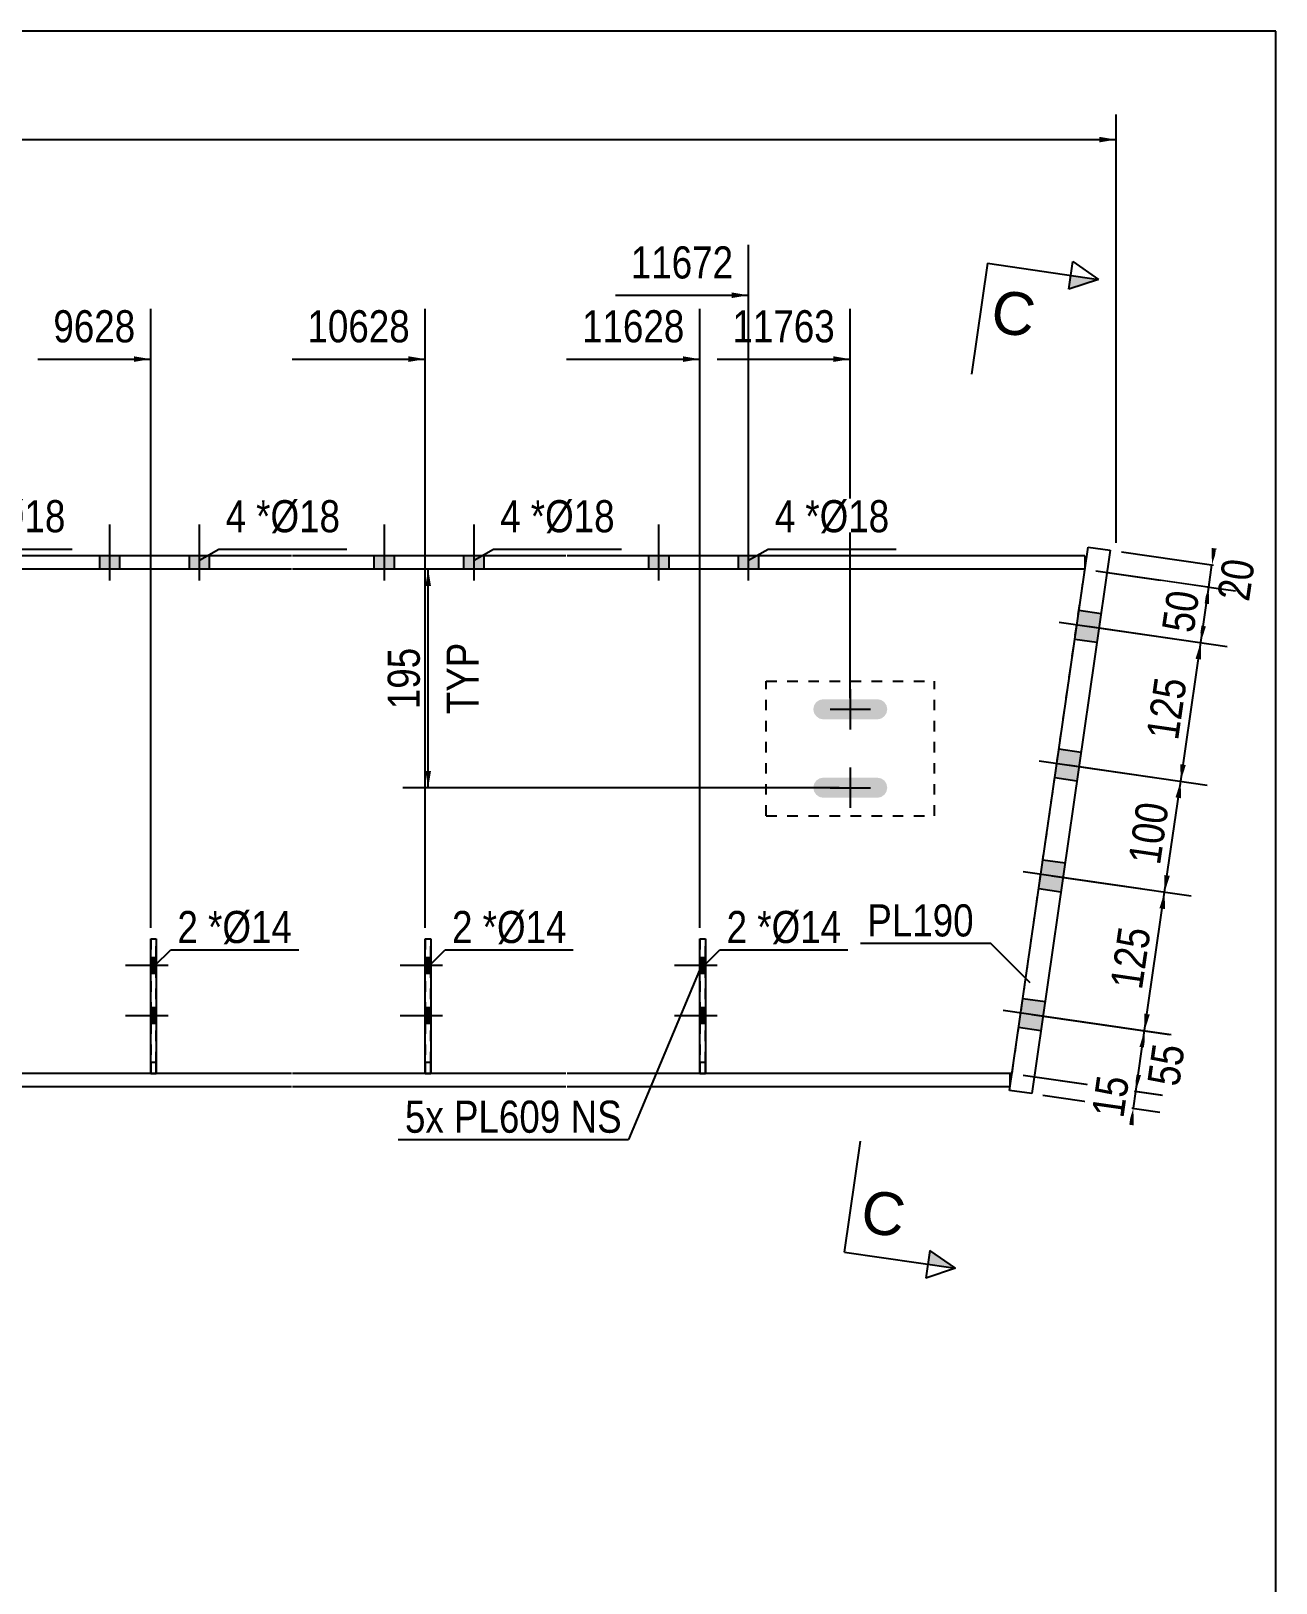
# Model space of a CAD drawing. Header units: millimetres. Extents: x 2 to 405, y 5 to 282.
# Drawn here: x 293.9 to 405, y 143.5 to 282 of the extents above; entities that cross this region are included whole.
import ezdxf

# ---------------------------------------------------------------- set-up
doc = ezdxf.new("R2010")
doc.units = ezdxf.units.MM
doc.linetypes.add('DXK_LINE_DOT1', pattern=[1.8814, 0.9407, -0.9407])
doc.styles.add('Arial', font='ARIAL.TTF', dxfattribs={"height": 0.2})
doc.styles.add('Arial Narrow', font='ARIALN.TTF', dxfattribs={"height": 0.2})

# ---------------------------------------------------------------- blocks, each defined once
blk = doc.blocks.new('Unknown-624480768-5214')
at = {"color": 5, "linetype": 'Continuous'}
for p, q in [((405, 282), (5, 282)), ((405, 5), (405, 282))]:
    blk.add_line(p, q, dxfattribs=at)
blk = doc.blocks.new('Part-624480768-3396 - 3380')
at = {"color": 2, "linetype": 'Continuous'}
for p, q in [((243.65, 188.97), (214.26, 188.97)), ((268.15, 188.97), (243.75, 188.97)), ((292.65, 188.97), (268.25, 188.97)), ((317.15, 188.97), (292.75, 188.97)), ((341.65, 188.97), (317.25, 188.97)), ((381.27, 188.97), (341.75, 188.97)), ((381.27, 188.97), (381.27, 187.77)), ((243.65, 187.77), (214.26, 187.77)), ((268.15, 187.77), (243.75, 187.77)), ((292.65, 187.77), (268.25, 187.77)), ((317.15, 187.77), (292.75, 187.77)), ((341.65, 187.77), (317.25, 187.77)), ((381.27, 187.77), (341.75, 187.77))]:
    blk.add_line(p, q, dxfattribs=at)
at = {"color": 7, "linetype": 'DXK_LINE_DOT1'}
blk.add_line((214.26, 188.97), (214.26, 187.77), dxfattribs=at)
blk = doc.blocks.new('Part-624480768-3405 - 3380')
at = {"color": 2, "linetype": 'Continuous'}
for p, q in [((381.23, 187.46), (388.24, 235.95)), ((390.22, 235.66), (383.21, 187.17)), ((388.24, 235.95), (390.22, 235.66)), ((383.21, 187.17), (381.23, 187.46))]:
    blk.add_line(p, q, dxfattribs=at)
blk = doc.blocks.new('Part-624480768-3398 - 3380')
at = {"color": 2, "linetype": 'Continuous'}
for p, q in [((243.65, 235.17), (196.45, 235.17)), ((196.45, 235.17), (196.45, 233.97)), ((268.15, 235.17), (243.75, 235.17)), ((292.65, 235.17), (268.25, 235.17)), ((317.15, 235.17), (292.75, 235.17)), ((341.65, 235.17), (317.25, 235.17)), ((387.95, 235.17), (341.75, 235.17)), ((387.95, 235.17), (387.95, 233.97)), ((243.65, 233.97), (196.45, 233.97)), ((268.15, 233.97), (243.75, 233.97)), ((292.65, 233.97), (268.25, 233.97)), ((317.15, 233.97), (292.75, 233.97)), ((341.65, 233.97), (317.25, 233.97)), ((387.95, 233.97), (341.75, 233.97))]:
    blk.add_line(p, q, dxfattribs=at)
blk = doc.blocks.new('Part-624480768-7555 - 3380')
at = {"color": 2, "linetype": 'Continuous'}
for p, q in [((353.6, 188.97), (353.6, 200.97)), ((353.6, 200.97), (353.6, 200.97)), ((353.6, 200.97), (354.1, 200.97)), ((354.1, 200.97), (354.1, 188.97)), ((354.1, 200.97), (354.1, 200.97))]:
    blk.add_line(p, q, dxfattribs=at)
at = {"color": 7, "linetype": 'DXK_LINE_DOT1'}
for p, q in [((353.6, 200.97), (353.6, 189.97)), ((353.6, 200.97), (354.1, 200.97)), ((354.1, 189.97), (354.1, 200.97)), ((353.6, 189.97), (353.6, 188.97)), ((353.6, 189.97), (354.1, 189.97)), ((354.1, 188.97), (354.1, 189.97)), ((353.6, 188.97), (353.6, 188.97)), ((353.6, 188.97), (354.1, 188.97)), ((353.6, 188.97), (354.1, 188.97)), ((354.1, 188.97), (354.1, 188.97))]:
    blk.add_line(p, q, dxfattribs=at)
blk = doc.blocks.new('Bolt-624480768-7562 - 3380')
at = {"linetype": 'Continuous'}
for points in [[(350.85, 235.17), (349.05, 235.17), (349.05, 233.97), (350.85, 233.97)], [(350.85, 235.17), (349.05, 235.17), (349.05, 233.97), (350.85, 233.97)], [(358.85, 235.17), (357.05, 235.17), (357.05, 233.97), (358.85, 233.97)], [(358.85, 235.17), (357.05, 235.17), (357.05, 233.97), (358.85, 233.97)]]:
    blk.add_hatch(color=3, dxfattribs=at).paths.add_polyline_path(points)
at = {"color": 3, "linetype": 'Continuous'}
for p, q in [((349.95, 232.97), (349.95, 237.97)), ((349.95, 232.97), (349.95, 237.97)), ((357.95, 232.97), (357.95, 237.97)), ((357.95, 232.97), (357.95, 237.97)), ((349.05, 233.97), (349.05, 235.17)), ((349.05, 233.97), (349.05, 235.17)), ((350.85, 233.97), (350.85, 235.17)), ((350.85, 233.97), (350.85, 235.17)), ((357.05, 233.97), (357.05, 235.17)), ((357.05, 233.97), (357.05, 235.17)), ((358.85, 233.97), (358.85, 235.17)), ((358.85, 233.97), (358.85, 235.17))]:
    blk.add_line(p, q, dxfattribs=at)
blk = doc.blocks.new('Part-624480768-3419 - 3380')
at = {"color": 7, "linetype": 'DXK_LINE_DOT1'}
for p, q in [((359.52, 211.97), (359.52, 223.97)), ((359.52, 223.97), (374.52, 223.97)), ((374.52, 211.97), (374.52, 223.97)), ((359.52, 211.97), (374.52, 211.97))]:
    blk.add_line(p, q, dxfattribs=at)
blk = doc.blocks.new('Part-624480768-3422 - 3380')
at = {"color": 2, "linetype": 'Continuous'}
for p, q in [((172, 188.97), (172, 233.97)), ((381.45, 188.97), (381.27, 188.97))]:
    blk.add_line(p, q, dxfattribs=at)
at = {"color": 7, "linetype": 'DXK_LINE_DOT1'}
for p, q in [((179, 233.97), (172, 233.97)), ((243.65, 233.97), (179.1, 233.97)), ((268.15, 233.97), (243.75, 233.97)), ((292.65, 233.97), (268.25, 233.97)), ((317.15, 233.97), (292.75, 233.97)), ((341.65, 233.97), (317.25, 233.97)), ((387.95, 233.97), (341.75, 233.97)), ((381.45, 188.97), (387.95, 233.97)), ((179, 188.97), (172, 188.97)), ((243.65, 188.97), (179.1, 188.97)), ((268.15, 188.97), (243.75, 188.97)), ((292.65, 188.97), (268.25, 188.97)), ((317.15, 188.97), (292.75, 188.97)), ((341.65, 188.97), (317.25, 188.97)), ((381.27, 188.97), (341.75, 188.97))]:
    blk.add_line(p, q, dxfattribs=at)
blk = doc.blocks.new('Bolt-624480768-7600 - 3380')
at = {"linetype": 'Continuous'}
blk.add_hatch(color=3, dxfattribs=at).paths.add_polyline_path([(305.1, 197.89), (305.1, 199.29), (304.6, 199.29), (304.6, 197.89)])
at = {"color": 3, "linetype": 'Continuous'}
for p, q in [((306.15, 198.59), (302.35, 198.59)), ((305.1, 199.29), (304.6, 199.29)), ((305.1, 197.89), (304.6, 197.89))]:
    blk.add_line(p, q, dxfattribs=at)
blk = doc.blocks.new('Bolt-624480768-3443 - 3380')
at = {"linetype": 'Continuous'}
for points in [[(387.42, 230.31), (387.05, 227.74), (389.03, 227.45), (389.4, 230.02)], [(387.42, 230.31), (387.05, 227.74), (389.03, 227.45), (389.4, 230.02)], [(385.64, 217.94), (385.26, 215.37), (387.24, 215.08), (387.61, 217.65)], [(385.64, 217.94), (385.26, 215.37), (387.24, 215.08), (387.61, 217.65)], [(384.2, 208.04), (383.83, 205.47), (385.81, 205.18), (386.18, 207.76)], [(384.2, 208.04), (383.83, 205.47), (385.81, 205.18), (386.18, 207.76)], [(382.42, 195.67), (382.04, 193.1), (384.02, 192.81), (384.4, 195.38)], [(382.42, 195.67), (382.04, 193.1), (384.02, 192.81), (384.4, 195.38)]]:
    blk.add_hatch(color=3, dxfattribs=at).paths.add_polyline_path(points)
at = {"color": 3, "linetype": 'Continuous'}
for p, q in [((387.42, 230.31), (389.4, 230.02)), ((387.42, 230.31), (389.4, 230.02)), ((385.66, 229.25), (396.15, 227.74)), ((385.66, 229.25), (396.15, 227.74)), ((387.05, 227.74), (389.03, 227.45)), ((387.05, 227.74), (389.03, 227.45)), ((385.64, 217.94), (387.61, 217.65)), ((385.64, 217.94), (387.61, 217.65)), ((383.88, 216.88), (394.36, 215.36)), ((383.88, 216.88), (394.36, 215.36)), ((385.26, 215.37), (387.24, 215.08)), ((385.26, 215.37), (387.24, 215.08)), ((384.2, 208.04), (386.18, 207.76)), ((384.2, 208.04), (386.18, 207.76)), ((382.44, 206.98), (392.93, 205.47)), ((382.44, 206.98), (392.93, 205.47)), ((383.83, 205.47), (385.81, 205.18)), ((383.83, 205.47), (385.81, 205.18)), ((382.42, 195.67), (384.4, 195.38)), ((382.42, 195.67), (384.4, 195.38)), ((380.66, 194.61), (391.14, 193.1)), ((380.66, 194.61), (391.14, 193.1)), ((382.04, 193.1), (384.02, 192.81)), ((382.04, 193.1), (384.02, 192.81))]:
    blk.add_line(p, q, dxfattribs=at)
blk = doc.blocks.new('Bolt-624480768-3453 - 3380')
at = {"linetype": 'Continuous'}
for points in [[(370.25, 221.13), (370.32, 221.47), (370.25, 221.82), (370.06, 222.11), (369.77, 222.3), (369.42, 222.37), (364.62, 222.37), (364.28, 222.3), (363.99, 222.11), (363.79, 221.82), (363.72, 221.47), (363.79, 221.13), (363.99, 220.84), (364.28, 220.64), (364.62, 220.57), (369.42, 220.57), (369.77, 220.64), (370.06, 220.84)], [(370.25, 214.13), (370.32, 214.47), (370.25, 214.82), (370.06, 215.11), (369.77, 215.3), (369.42, 215.37), (364.62, 215.37), (364.28, 215.3), (363.99, 215.11), (363.79, 214.82), (363.72, 214.47), (363.79, 214.13), (363.99, 213.84), (364.28, 213.64), (364.62, 213.57), (369.42, 213.57), (369.77, 213.64), (370.06, 213.84)]]:
    blk.add_hatch(color=3, dxfattribs=at).paths.add_polyline_path(points)
at = {"color": 3, "linetype": 'Continuous'}
for p, q in [((367.02, 223.27), (367.02, 219.67)), ((365.22, 221.47), (368.82, 221.47)), ((367.02, 216.27), (367.02, 212.67)), ((365.22, 214.47), (368.82, 214.47))]:
    blk.add_line(p, q, dxfattribs=at)
blk = doc.blocks.new('Part-624480768-7551 - 3380')
at = {"color": 2, "linetype": 'Continuous'}
for p, q in [((304.6, 188.97), (304.6, 200.97)), ((304.6, 200.97), (304.6, 200.97)), ((304.6, 200.97), (305.1, 200.97)), ((305.1, 200.97), (305.1, 188.97)), ((305.1, 200.97), (305.1, 200.97))]:
    blk.add_line(p, q, dxfattribs=at)
at = {"color": 7, "linetype": 'DXK_LINE_DOT1'}
for p, q in [((304.6, 200.97), (304.6, 189.97)), ((304.6, 200.97), (305.1, 200.97)), ((305.1, 189.97), (305.1, 200.97)), ((304.6, 189.97), (304.6, 188.97)), ((304.6, 189.97), (305.1, 189.97)), ((305.1, 188.97), (305.1, 189.97)), ((304.6, 188.97), (304.6, 188.97)), ((304.6, 188.97), (305.1, 188.97)), ((304.6, 188.97), (305.1, 188.97)), ((305.1, 188.97), (305.1, 188.97))]:
    blk.add_line(p, q, dxfattribs=at)
blk = doc.blocks.new('Part-624480768-7553 - 3380')
at = {"color": 2, "linetype": 'Continuous'}
for p, q in [((329.1, 188.97), (329.1, 200.97)), ((329.1, 200.97), (329.1, 200.97)), ((329.1, 200.97), (329.6, 200.97)), ((329.6, 200.97), (329.6, 188.97)), ((329.6, 200.97), (329.6, 200.97))]:
    blk.add_line(p, q, dxfattribs=at)
at = {"color": 7, "linetype": 'DXK_LINE_DOT1'}
for p, q in [((329.1, 200.97), (329.1, 189.97)), ((329.1, 200.97), (329.6, 200.97)), ((329.6, 189.97), (329.6, 200.97)), ((329.1, 189.97), (329.1, 188.97)), ((329.1, 189.97), (329.6, 189.97)), ((329.6, 188.97), (329.6, 189.97)), ((329.1, 188.97), (329.1, 188.97)), ((329.1, 188.97), (329.6, 188.97)), ((329.1, 188.97), (329.6, 188.97)), ((329.6, 188.97), (329.6, 188.97))]:
    blk.add_line(p, q, dxfattribs=at)
blk = doc.blocks.new('Bolt-624480768-7557 - 3380')
at = {"linetype": 'Continuous'}
for points in [[(326.35, 235.17), (324.55, 235.17), (324.55, 233.97), (326.35, 233.97)], [(326.35, 235.17), (324.55, 235.17), (324.55, 233.97), (326.35, 233.97)], [(334.35, 235.17), (332.55, 235.17), (332.55, 233.97), (334.35, 233.97)], [(334.35, 235.17), (332.55, 235.17), (332.55, 233.97), (334.35, 233.97)]]:
    blk.add_hatch(color=3, dxfattribs=at).paths.add_polyline_path(points)
at = {"color": 3, "linetype": 'Continuous'}
for p, q in [((325.45, 232.97), (325.45, 237.97)), ((325.45, 232.97), (325.45, 237.97)), ((333.45, 232.97), (333.45, 237.97)), ((333.45, 232.97), (333.45, 237.97)), ((324.55, 233.97), (324.55, 235.17)), ((324.55, 233.97), (324.55, 235.17)), ((326.35, 233.97), (326.35, 235.17)), ((326.35, 233.97), (326.35, 235.17)), ((332.55, 233.97), (332.55, 235.17)), ((332.55, 233.97), (332.55, 235.17)), ((334.35, 233.97), (334.35, 235.17)), ((334.35, 233.97), (334.35, 235.17))]:
    blk.add_line(p, q, dxfattribs=at)
blk = doc.blocks.new('Bolt-624480768-7558 - 3380')
at = {"linetype": 'Continuous'}
for points in [[(301.85, 235.17), (300.05, 235.17), (300.05, 233.97), (301.85, 233.97)], [(301.85, 235.17), (300.05, 235.17), (300.05, 233.97), (301.85, 233.97)], [(309.85, 235.17), (308.05, 235.17), (308.05, 233.97), (309.85, 233.97)], [(309.85, 235.17), (308.05, 235.17), (308.05, 233.97), (309.85, 233.97)]]:
    blk.add_hatch(color=3, dxfattribs=at).paths.add_polyline_path(points)
at = {"color": 3, "linetype": 'Continuous'}
for p, q in [((300.95, 232.97), (300.95, 237.97)), ((300.95, 232.97), (300.95, 237.97)), ((308.95, 232.97), (308.95, 237.97)), ((308.95, 232.97), (308.95, 237.97)), ((300.05, 233.97), (300.05, 235.17)), ((300.05, 233.97), (300.05, 235.17)), ((301.85, 233.97), (301.85, 235.17)), ((301.85, 233.97), (301.85, 235.17)), ((308.05, 233.97), (308.05, 235.17)), ((308.05, 233.97), (308.05, 235.17)), ((309.85, 233.97), (309.85, 235.17)), ((309.85, 233.97), (309.85, 235.17))]:
    blk.add_line(p, q, dxfattribs=at)
blk = doc.blocks.new('Bolt-624480768-7599 - 3380')
at = {"linetype": 'Continuous'}
blk.add_hatch(color=3, dxfattribs=at).paths.add_polyline_path([(305.1, 193.42), (305.1, 194.82), (304.6, 194.82), (304.6, 193.42)])
at = {"color": 3, "linetype": 'Continuous'}
for p, q in [((306.15, 194.12), (302.35, 194.12)), ((305.1, 194.82), (304.6, 194.82)), ((305.1, 193.42), (304.6, 193.42))]:
    blk.add_line(p, q, dxfattribs=at)
blk = doc.blocks.new('Bolt-624480768-7603 - 3380')
at = {"linetype": 'Continuous'}
blk.add_hatch(color=3, dxfattribs=at).paths.add_polyline_path([(329.6, 193.42), (329.6, 194.82), (329.1, 194.82), (329.1, 193.42)])
at = {"color": 3, "linetype": 'Continuous'}
for p, q in [((330.65, 194.12), (326.85, 194.12)), ((329.6, 194.82), (329.1, 194.82)), ((329.6, 193.42), (329.1, 193.42))]:
    blk.add_line(p, q, dxfattribs=at)
blk = doc.blocks.new('Bolt-624480768-7604 - 3380')
at = {"linetype": 'Continuous'}
blk.add_hatch(color=3, dxfattribs=at).paths.add_polyline_path([(329.6, 197.89), (329.6, 199.29), (329.1, 199.29), (329.1, 197.89)])
at = {"color": 3, "linetype": 'Continuous'}
for p, q in [((330.65, 198.59), (326.85, 198.59)), ((329.6, 199.29), (329.1, 199.29)), ((329.6, 197.89), (329.1, 197.89))]:
    blk.add_line(p, q, dxfattribs=at)
blk = doc.blocks.new('Bolt-624480768-7607 - 3380')
at = {"linetype": 'Continuous'}
blk.add_hatch(color=3, dxfattribs=at).paths.add_polyline_path([(354.1, 193.42), (354.1, 194.82), (353.6, 194.82), (353.6, 193.42)])
at = {"color": 3, "linetype": 'Continuous'}
for p, q in [((355.15, 194.12), (351.35, 194.12)), ((354.1, 194.82), (353.6, 194.82)), ((354.1, 193.42), (353.6, 193.42))]:
    blk.add_line(p, q, dxfattribs=at)
blk = doc.blocks.new('Bolt-624480768-7608 - 3380')
at = {"linetype": 'Continuous'}
blk.add_hatch(color=3, dxfattribs=at).paths.add_polyline_path([(354.1, 197.89), (354.1, 199.29), (353.6, 199.29), (353.6, 197.89)])
at = {"color": 3, "linetype": 'Continuous'}
for p, q in [((355.15, 198.59), (351.35, 198.59)), ((354.1, 199.29), (353.6, 199.29)), ((354.1, 197.89), (353.6, 197.89))]:
    blk.add_line(p, q, dxfattribs=at)
blk = doc.blocks.new('StraightDimension-624480768-5344 - 3380')
at = {"linetype": 'Continuous'}
blk.add_hatch(color=7, dxfattribs=at).paths.add_polyline_path([(389.23, 272.56), (390.73, 272.31), (389.23, 272.06)])
at = {"color": 7, "linetype": 'Continuous'}
for p, q in [((390.73, 236.33), (390.73, 274.56)), ((27.88, 272.31), (390.73, 272.31))]:
    blk.add_line(p, q, dxfattribs=at)
blk = doc.blocks.new('StraightDimension-624480768-6515 - 3380')
at = {"linetype": 'Continuous'}
for points in [[(329.11, 232.47), (329.36, 233.97), (329.61, 232.47)], [(329.61, 215.97), (329.36, 214.47), (329.11, 215.97)]]:
    blk.add_hatch(color=7, dxfattribs=at).paths.add_polyline_path(points)
at = {"color": 7, "linetype": 'Continuous'}
for p, q in [((366.02, 233.97), (327.11, 233.97)), ((329.36, 214.47), (329.36, 233.97)), ((366.02, 214.47), (327.11, 214.47))]:
    blk.add_line(p, q, dxfattribs=at)
at = {"color": 0, "linetype": 'Continuous'}
blk.add_wipeout([(334.46, 228.02), (330.26, 228.02), (330.26, 220.43), (334.46, 220.43)], dxfattribs=at)
at = {"color": 3, "linetype": 'Continuous', "style": 'Arial Narrow'}
blk.add_text('TYP', height=2.863, rotation=90.0002, dxfattribs=at).set_placement((333.86, 221.03))
at = {"color": 0}
blk.add_wipeout([(329.21, 227.56), (325.01, 227.56), (325.01, 220.88), (329.21, 220.88)], dxfattribs=at)
at = {"color": 3, "style": 'Arial Narrow'}
blk.add_text('195', height=2.863, rotation=90.0002, dxfattribs=at).set_placement((328.61, 221.48))
blk = doc.blocks.new('StraightDimension-624480768-7138 - 3380')
at = {"linetype": 'Continuous'}
for points in [[(399.75, 235.8), (399.29, 234.35), (399.26, 235.87)], [(398.54, 230.93), (399, 232.37), (399.03, 230.85)]]:
    blk.add_hatch(color=7, dxfattribs=at).paths.add_polyline_path(points)
at = {"color": 7, "linetype": 'Continuous'}
for p, q in [((391.21, 235.52), (401.51, 234.03)), ((399, 232.37), (399.29, 234.35)), ((388.94, 233.83), (401.23, 232.05))]:
    blk.add_line(p, q, dxfattribs=at)
at = {"color": 0}
blk.add_wipeout([(403.8, 235.14), (399.64, 235.75), (398.95, 230.94), (403.1, 230.34)], dxfattribs=at)
at = {"color": 3, "style": 'Arial Narrow'}
blk.add_text('20', height=2.863, rotation=81.7725, dxfattribs=at).set_placement((402.59, 231.02))
blk = doc.blocks.new('StraightDimension-624480768-7139 - 3380')
at = {"linetype": 'Continuous'}
for points in [[(398.54, 230.93), (399, 232.37), (399.03, 230.85)], [(398.75, 228.87), (398.29, 227.43), (398.25, 228.95)]]:
    blk.add_hatch(color=7, dxfattribs=at).paths.add_polyline_path(points)
at = {"color": 7, "linetype": 'Continuous'}
for p, q in [((388.94, 233.83), (401.38, 232.03)), ((398.29, 227.43), (399, 232.37)), ((388.23, 228.88), (400.66, 227.08))]:
    blk.add_line(p, q, dxfattribs=at)
at = {"color": 0}
blk.add_wipeout([(398.84, 232.32), (394.69, 232.93), (393.99, 228.12), (398.15, 227.52)], dxfattribs=at)
at = {"color": 3, "style": 'Arial Narrow'}
blk.add_text('50', height=2.863, rotation=81.7725, dxfattribs=at).set_placement((397.64, 228.2))
blk = doc.blocks.new('StraightDimension-624480768-7140 - 3380')
at = {"linetype": 'Continuous'}
for points in [[(397.82, 225.98), (398.29, 227.43), (398.32, 225.91)], [(396.96, 216.5), (396.5, 215.05), (396.47, 216.57)]]:
    blk.add_hatch(color=7, dxfattribs=at).paths.add_polyline_path(points)
at = {"color": 7, "linetype": 'Continuous'}
for p, q in [((388.23, 228.88), (400.66, 227.08)), ((396.5, 215.05), (398.29, 227.43)), ((386.44, 216.51), (398.87, 214.71))]:
    blk.add_line(p, q, dxfattribs=at)
at = {"color": 0}
blk.add_wipeout([(397.72, 224.57), (393.57, 225.17), (392.61, 218.55), (396.77, 217.95)], dxfattribs=at)
at = {"color": 3, "style": 'Arial Narrow'}
blk.add_text('125', height=2.863, rotation=81.7725, dxfattribs=at).set_placement((396.26, 218.63))
blk = doc.blocks.new('StraightDimension-624480768-7141 - 3380')
at = {"linetype": 'Continuous'}
for points in [[(396.04, 213.61), (396.5, 215.05), (396.53, 213.53)], [(395.53, 206.61), (395.07, 205.16), (395.03, 206.68)]]:
    blk.add_hatch(color=7, dxfattribs=at).paths.add_polyline_path(points)
at = {"color": 7, "linetype": 'Continuous'}
for p, q in [((386.44, 216.51), (398.87, 214.71)), ((395.07, 205.16), (396.5, 215.05)), ((385.01, 206.61), (397.44, 204.81))]:
    blk.add_line(p, q, dxfattribs=at)
at = {"color": 0}
blk.add_wipeout([(396.11, 213.44), (391.96, 214.04), (391, 207.42), (395.16, 206.82)], dxfattribs=at)
at = {"color": 3, "style": 'Arial Narrow'}
blk.add_text('100', height=2.863, rotation=81.7725, dxfattribs=at).set_placement((394.65, 207.5))
blk = doc.blocks.new('StraightDimension-624480768-7142 - 3380')
at = {"linetype": 'Continuous'}
for points in [[(394.6, 203.71), (395.07, 205.16), (395.1, 203.64)], [(393.74, 194.23), (393.28, 192.79), (393.25, 194.31)]]:
    blk.add_hatch(color=7, dxfattribs=at).paths.add_polyline_path(points)
at = {"color": 7, "linetype": 'Continuous'}
for p, q in [((385.01, 206.61), (397.44, 204.81)), ((393.28, 192.79), (395.07, 205.16)), ((383.22, 194.24), (395.65, 192.44))]:
    blk.add_line(p, q, dxfattribs=at)
at = {"color": 0}
blk.add_wipeout([(394.5, 202.3), (390.35, 202.9), (389.39, 196.29), (393.55, 195.69)], dxfattribs=at)
at = {"color": 3, "style": 'Arial Narrow'}
blk.add_text('125', height=2.863, rotation=81.7725, dxfattribs=at).set_placement((393.04, 196.37))
blk = doc.blocks.new('StraightDimension-624480768-7143 - 3380')
at = {"linetype": 'Continuous'}
for points in [[(392.82, 191.34), (393.28, 192.79), (393.31, 191.27)], [(392.96, 188.82), (392.5, 187.37), (392.46, 188.89)]]:
    blk.add_hatch(color=7, dxfattribs=at).paths.add_polyline_path(points)
at = {"color": 7, "linetype": 'Continuous'}
for p, q in [((383.22, 194.24), (395.51, 192.46)), ((392.5, 187.37), (393.28, 192.79)), ((382.44, 188.83), (394.72, 187.05))]:
    blk.add_line(p, q, dxfattribs=at)
at = {"color": 0}
blk.add_wipeout([(397.54, 191.86), (393.38, 192.46), (392.69, 187.66), (396.84, 187.05)], dxfattribs=at)
at = {"color": 3, "style": 'Arial Narrow'}
blk.add_text('55', height=2.863, rotation=81.7725, dxfattribs=at).set_placement((396.34, 187.73))
blk = doc.blocks.new('StraightDimension-624480768-7144 - 3380')
at = {"linetype": 'Continuous'}
for points in [[(392.96, 188.82), (392.5, 187.37), (392.46, 188.89)], [(391.81, 184.41), (392.28, 185.86), (392.31, 184.34)]]:
    blk.add_hatch(color=7, dxfattribs=at).paths.add_polyline_path(points)
at = {"color": 7, "linetype": 'Continuous'}
for p, q in [((382.44, 188.83), (394.87, 187.03)), ((384.2, 187.03), (394.65, 185.51)), ((392.28, 185.86), (392.5, 187.37))]:
    blk.add_line(p, q, dxfattribs=at)
at = {"color": 0}
blk.add_wipeout([(392.59, 189.04), (388.43, 189.64), (387.73, 184.84), (391.89, 184.23)], dxfattribs=at)
at = {"color": 3, "style": 'Arial Narrow'}
blk.add_text('15', height=2.863, rotation=81.7725, dxfattribs=at).set_placement((391.38, 184.91))
blk = doc.blocks.new('StraightDimension-624480768-11925 - 3380')
at = {"linetype": 'Continuous'}
blk.add_hatch(color=7, dxfattribs=at).paths.add_polyline_path([(365.52, 252.97), (367.02, 252.72), (365.52, 252.47)])
at = {"color": 7, "linetype": 'Continuous'}
for p, q in [((367.02, 222.47), (367.02, 257.22)), ((355.13, 252.72), (367.02, 252.72))]:
    blk.add_line(p, q, dxfattribs=at)
at = {"color": 0}
blk.add_wipeout([(366.25, 253.62), (366.25, 257.82), (355.91, 257.82), (355.91, 253.62)], dxfattribs=at)
at = {"color": 3, "style": 'Arial Narrow'}
blk.add_text('11763', height=2.863, dxfattribs=at).set_placement((356.51, 254.22))
blk = doc.blocks.new('StraightDimension-624480768-11926 - 3380')
at = {"linetype": 'Continuous'}
blk.add_hatch(color=7, dxfattribs=at).paths.add_polyline_path([(356.45, 258.67), (357.95, 258.42), (356.45, 258.17)])
at = {"color": 7, "linetype": 'Continuous'}
for p, q in [((357.95, 236.47), (357.95, 262.92)), ((346.06, 258.42), (357.95, 258.42))]:
    blk.add_line(p, q, dxfattribs=at)
at = {"color": 0}
blk.add_wipeout([(357.18, 259.32), (357.18, 263.52), (346.84, 263.52), (346.84, 259.32)], dxfattribs=at)
at = {"color": 3, "style": 'Arial Narrow'}
blk.add_text('11672', height=2.863, dxfattribs=at).set_placement((347.44, 259.92))
blk = doc.blocks.new('StraightDimension-624480768-11927 - 3380')
at = {"linetype": 'Continuous'}
blk.add_hatch(color=7, dxfattribs=at).paths.add_polyline_path([(352.1, 252.97), (353.6, 252.72), (352.1, 252.47)])
at = {"color": 7, "linetype": 'Continuous'}
for p, q in [((353.6, 201.97), (353.6, 257.22)), ((341.71, 252.72), (353.6, 252.72))]:
    blk.add_line(p, q, dxfattribs=at)
at = {"color": 0}
blk.add_wipeout([(352.83, 253.62), (352.83, 257.82), (342.49, 257.82), (342.49, 253.62)], dxfattribs=at)
at = {"color": 3, "style": 'Arial Narrow'}
blk.add_text('11628', height=2.863, dxfattribs=at).set_placement((343.09, 254.22))
blk = doc.blocks.new('StraightDimension-624480768-11928 - 3380')
at = {"linetype": 'Continuous'}
blk.add_hatch(color=7, dxfattribs=at).paths.add_polyline_path([(327.6, 252.97), (329.1, 252.72), (327.6, 252.47)])
at = {"color": 7, "linetype": 'Continuous'}
for p, q in [((329.1, 201.97), (329.1, 257.22)), ((317.21, 252.72), (329.1, 252.72))]:
    blk.add_line(p, q, dxfattribs=at)
at = {"color": 0}
blk.add_wipeout([(328.33, 253.62), (328.33, 257.82), (317.99, 257.82), (317.99, 253.62)], dxfattribs=at)
at = {"color": 3, "style": 'Arial Narrow'}
blk.add_text('10628', height=2.863, dxfattribs=at).set_placement((318.59, 254.22))
blk = doc.blocks.new('StraightDimension-624480768-11929 - 3380')
at = {"linetype": 'Continuous'}
blk.add_hatch(color=7, dxfattribs=at).paths.add_polyline_path([(303.1, 252.97), (304.6, 252.72), (303.1, 252.47)])
at = {"color": 7, "linetype": 'Continuous'}
for p, q in [((304.6, 201.97), (304.6, 257.22)), ((294.54, 252.72), (304.6, 252.72))]:
    blk.add_line(p, q, dxfattribs=at)
at = {"color": 0}
blk.add_wipeout([(303.83, 253.62), (303.83, 257.82), (295.32, 257.82), (295.32, 253.62)], dxfattribs=at)
at = {"color": 3, "style": 'Arial Narrow'}
blk.add_text('9628', height=2.863, dxfattribs=at).set_placement((295.92, 254.22))
blk = doc.blocks.new('Mark-624480768-7320 - 3380')
at = {"color": 7, "linetype": 'Continuous'}
blk.add_line((383.08, 197.07), (379.54, 200.6), dxfattribs=at)
at = {"color": 0}
blk.add_wipeout([(378.04, 201.2), (378.04, 204.2), (368.54, 204.2), (368.54, 201.2)], dxfattribs=at)
blk.add_wipeout([(378.04, 201.2), (378.04, 204.2), (368.54, 204.2), (368.54, 201.2)], dxfattribs=at)
at = {"color": 7, "linetype": 'Continuous'}
blk.add_line((367.94, 200.6), (379.54, 200.6), dxfattribs=at)
at = {"color": 3, "style": 'Arial Narrow'}
blk.add_text('PL190', height=2.863, dxfattribs=at).set_placement((368.54, 201.2))
blk = doc.blocks.new('SectionMark-624480768-3676 - 3380')
at = {"linetype": 'Continuous'}
for points in [[(386.51, 258.96), (386.69, 260.2), (389.17, 259.84)], [(373.93, 171.95), (374.11, 173.18), (376.41, 171.59)]]:
    blk.add_hatch(color=30, dxfattribs=at).paths.add_polyline_path(points)
at = {"color": 30, "linetype": 'Continuous'}
for p, q in [((386.51, 258.96), (386.87, 261.44)), ((386.87, 261.44), (389.17, 259.84)), ((389.17, 259.84), (386.51, 258.96)), ((374.11, 173.18), (373.76, 170.71)), ((376.41, 171.59), (374.11, 173.18)), ((366.51, 173.02), (376.41, 171.59)), ((376.41, 171.59), (373.76, 170.71))]:
    blk.add_line(p, q, dxfattribs=at)
at = {"color": 0, "linetype": 'Continuous'}
for points in [[(383.21, 254.64), (383.79, 258.6), (379.97, 259.15), (379.4, 255.19)], [(371.6, 174.3), (372.17, 178.26), (368.36, 178.81), (367.79, 174.86)]]:
    blk.add_wipeout(points, dxfattribs=at)
at = {"color": 30, "linetype": 'Continuous'}
for p, q in [((379.27, 261.27), (377.84, 251.37)), ((379.27, 261.27), (389.17, 259.84)), ((366.51, 173.02), (367.94, 182.92))]:
    blk.add_line(p, q, dxfattribs=at)
at = {"color": 96, "linetype": 'Continuous', "style": 'Arial'}
for p in [(379.4, 255.19), (367.79, 174.86)]:
    blk.add_text('C', height=3.82, rotation=-8.2277, dxfattribs=at).set_placement(p)
blk = doc.blocks.new('MarkSet-624480768-7763 - 3380')
at = {"color": 0}
for points in [[(308.82, 200.61), (308.82, 203.61), (306.99, 203.61), (306.99, 200.61)], [(311, 200.61), (311, 203.61), (309.72, 203.61), (309.72, 200.61)]]:
    blk.add_wipeout(points, dxfattribs=at)
for points in [[(308.82, 200.61), (308.82, 203.61), (306.99, 203.61), (306.99, 200.61)], [(311, 200.61), (311, 203.61), (309.72, 203.61), (309.72, 200.61)]]:
    blk.add_wipeout(points, dxfattribs=at)
at = {"color": 7, "linetype": 'Continuous'}
blk.add_line((304.98, 198.59), (306.39, 200.01), dxfattribs=at)
at = {"color": 3, "style": 'Arial Narrow'}
blk.add_text('2', height=2.86, dxfattribs=at).set_placement((306.99, 200.61))
at = {"color": 0}
blk.add_wipeout([(317.21, 200.61), (317.21, 203.61), (311, 203.61), (311, 200.61)], dxfattribs=at)
blk.add_wipeout([(317.21, 200.61), (317.21, 203.61), (311, 203.61), (311, 200.61)], dxfattribs=at)
at = {"color": 7, "linetype": 'Continuous'}
blk.add_line((306.39, 200.01), (317.81, 200.01), dxfattribs=at)
at = {"color": 3, "style": 'Arial Narrow'}
for s, height, p in [('*', 2.86, (309.72, 200.61)), ('Ø14', 2.863, (311, 200.61))]:
    blk.add_text(s, height=height, dxfattribs=at).set_placement(p)
blk = doc.blocks.new('MarkSet-624480768-7768 - 3380')
at = {"color": 0}
for points in [[(333.32, 200.61), (333.32, 203.61), (331.49, 203.61), (331.49, 200.61)], [(335.5, 200.61), (335.5, 203.61), (334.22, 203.61), (334.22, 200.61)]]:
    blk.add_wipeout(points, dxfattribs=at)
for points in [[(333.32, 200.61), (333.32, 203.61), (331.49, 203.61), (331.49, 200.61)], [(335.5, 200.61), (335.5, 203.61), (334.22, 203.61), (334.22, 200.61)]]:
    blk.add_wipeout(points, dxfattribs=at)
at = {"color": 7, "linetype": 'Continuous'}
blk.add_line((329.48, 198.59), (330.89, 200.01), dxfattribs=at)
at = {"color": 3, "style": 'Arial Narrow'}
blk.add_text('2', height=2.86, dxfattribs=at).set_placement((331.49, 200.61))
at = {"color": 0}
blk.add_wipeout([(341.71, 200.61), (341.71, 203.61), (335.5, 203.61), (335.5, 200.61)], dxfattribs=at)
blk.add_wipeout([(341.71, 200.61), (341.71, 203.61), (335.5, 203.61), (335.5, 200.61)], dxfattribs=at)
at = {"color": 7, "linetype": 'Continuous'}
blk.add_line((330.89, 200.01), (342.31, 200.01), dxfattribs=at)
at = {"color": 3, "style": 'Arial Narrow'}
for s, height, p in [('*', 2.86, (334.22, 200.61)), ('Ø14', 2.863, (335.5, 200.61))]:
    blk.add_text(s, height=height, dxfattribs=at).set_placement(p)
blk = doc.blocks.new('MarkSet-624480768-7773 - 3380')
at = {"color": 0}
for points in [[(357.82, 200.61), (357.82, 203.61), (355.99, 203.61), (355.99, 200.61)], [(360, 200.61), (360, 203.61), (358.72, 203.61), (358.72, 200.61)]]:
    blk.add_wipeout(points, dxfattribs=at)
for points in [[(357.82, 200.61), (357.82, 203.61), (355.99, 203.61), (355.99, 200.61)], [(360, 200.61), (360, 203.61), (358.72, 203.61), (358.72, 200.61)]]:
    blk.add_wipeout(points, dxfattribs=at)
at = {"color": 7, "linetype": 'Continuous'}
blk.add_line((353.98, 198.59), (355.39, 200.01), dxfattribs=at)
at = {"color": 3, "style": 'Arial Narrow'}
blk.add_text('2', height=2.86, dxfattribs=at).set_placement((355.99, 200.61))
at = {"color": 0}
blk.add_wipeout([(366.21, 200.61), (366.21, 203.61), (360, 203.61), (360, 200.61)], dxfattribs=at)
blk.add_wipeout([(366.21, 200.61), (366.21, 203.61), (360, 203.61), (360, 200.61)], dxfattribs=at)
at = {"color": 7, "linetype": 'Continuous'}
blk.add_line((355.39, 200.01), (366.81, 200.01), dxfattribs=at)
at = {"color": 3, "style": 'Arial Narrow'}
for s, height, p in [('*', 2.86, (358.72, 200.61)), ('Ø14', 2.863, (360, 200.61))]:
    blk.add_text(s, height=height, dxfattribs=at).set_placement(p)
blk = doc.blocks.new('Mark-624480768-7776 - 3380')
at = {"color": 7, "linetype": 'Continuous'}
for p, q in [((333.45, 234.77), (335.19, 235.77)), ((335.19, 235.77), (346.6, 235.77))]:
    blk.add_line(p, q, dxfattribs=at)
at = {"color": 0}
for points in [[(337.61, 237.27), (337.61, 240.27), (335.79, 240.27), (335.79, 237.27)], [(339.79, 237.27), (339.79, 240.27), (338.51, 240.27), (338.51, 237.27)]]:
    blk.add_wipeout(points, dxfattribs=at)
for points in [[(337.61, 237.27), (337.61, 240.27), (335.79, 240.27), (335.79, 237.27)], [(339.79, 237.27), (339.79, 240.27), (338.51, 240.27), (338.51, 237.27)]]:
    blk.add_wipeout(points, dxfattribs=at)
at = {"color": 3, "style": 'Arial Narrow'}
blk.add_text('4', height=2.86, dxfattribs=at).set_placement((335.79, 237.27))
at = {"color": 0}
blk.add_wipeout([(346, 237.27), (346, 240.27), (339.79, 240.27), (339.79, 237.27)], dxfattribs=at)
blk.add_wipeout([(346, 237.27), (346, 240.27), (339.79, 240.27), (339.79, 237.27)], dxfattribs=at)
at = {"color": 3, "style": 'Arial Narrow'}
for s, height, p in [('*', 2.86, (338.51, 237.27)), ('Ø18', 2.863, (339.79, 237.27))]:
    blk.add_text(s, height=height, dxfattribs=at).set_placement(p)
blk = doc.blocks.new('Mark-624480768-7777 - 3380')
at = {"color": 7, "linetype": 'Continuous'}
for p, q in [((308.95, 234.77), (310.69, 235.77)), ((310.69, 235.77), (322.1, 235.77))]:
    blk.add_line(p, q, dxfattribs=at)
at = {"color": 0}
for points in [[(313.11, 237.27), (313.11, 240.27), (311.29, 240.27), (311.29, 237.27)], [(315.29, 237.27), (315.29, 240.27), (314.01, 240.27), (314.01, 237.27)]]:
    blk.add_wipeout(points, dxfattribs=at)
for points in [[(313.11, 237.27), (313.11, 240.27), (311.29, 240.27), (311.29, 237.27)], [(315.29, 237.27), (315.29, 240.27), (314.01, 240.27), (314.01, 237.27)]]:
    blk.add_wipeout(points, dxfattribs=at)
at = {"color": 3, "style": 'Arial Narrow'}
blk.add_text('4', height=2.86, dxfattribs=at).set_placement((311.29, 237.27))
at = {"color": 0}
blk.add_wipeout([(321.5, 237.27), (321.5, 240.27), (315.29, 240.27), (315.29, 237.27)], dxfattribs=at)
blk.add_wipeout([(321.5, 237.27), (321.5, 240.27), (315.29, 240.27), (315.29, 237.27)], dxfattribs=at)
at = {"color": 3, "style": 'Arial Narrow'}
for s, height, p in [('*', 2.86, (314.01, 237.27)), ('Ø18', 2.863, (315.29, 237.27))]:
    blk.add_text(s, height=height, dxfattribs=at).set_placement(p)
blk = doc.blocks.new('Mark-624480768-7778 - 3380')
at = {"color": 7, "linetype": 'Continuous'}
for p, q in [((284.45, 234.77), (286.19, 235.77)), ((286.19, 235.77), (297.6, 235.77))]:
    blk.add_line(p, q, dxfattribs=at)
at = {"color": 0}
for points in [[(288.61, 237.27), (288.61, 240.27), (286.79, 240.27), (286.79, 237.27)], [(290.79, 237.27), (290.79, 240.27), (289.51, 240.27), (289.51, 237.27)]]:
    blk.add_wipeout(points, dxfattribs=at)
for points in [[(288.61, 237.27), (288.61, 240.27), (286.79, 240.27), (286.79, 237.27)], [(290.79, 237.27), (290.79, 240.27), (289.51, 240.27), (289.51, 237.27)]]:
    blk.add_wipeout(points, dxfattribs=at)
at = {"color": 3, "style": 'Arial Narrow'}
blk.add_text('4', height=2.86, dxfattribs=at).set_placement((286.79, 237.27))
at = {"color": 0}
blk.add_wipeout([(297, 237.27), (297, 240.27), (290.79, 240.27), (290.79, 237.27)], dxfattribs=at)
blk.add_wipeout([(297, 237.27), (297, 240.27), (290.79, 240.27), (290.79, 237.27)], dxfattribs=at)
at = {"color": 3, "style": 'Arial Narrow'}
for s, height, p in [('*', 2.86, (289.51, 237.27)), ('Ø18', 2.863, (290.79, 237.27))]:
    blk.add_text(s, height=height, dxfattribs=at).set_placement(p)
blk = doc.blocks.new('Mark-624480768-7782 - 3380')
at = {"color": 7, "linetype": 'Continuous'}
for p, q in [((357.95, 234.77), (359.69, 235.77)), ((359.69, 235.77), (371.1, 235.77))]:
    blk.add_line(p, q, dxfattribs=at)
at = {"color": 0}
for points in [[(362.11, 237.27), (362.11, 240.27), (360.29, 240.27), (360.29, 237.27)], [(364.29, 237.27), (364.29, 240.27), (363.01, 240.27), (363.01, 237.27)]]:
    blk.add_wipeout(points, dxfattribs=at)
for points in [[(362.11, 237.27), (362.11, 240.27), (360.29, 240.27), (360.29, 237.27)], [(364.29, 237.27), (364.29, 240.27), (363.01, 240.27), (363.01, 237.27)]]:
    blk.add_wipeout(points, dxfattribs=at)
at = {"color": 3, "style": 'Arial Narrow'}
blk.add_text('4', height=2.86, dxfattribs=at).set_placement((360.29, 237.27))
at = {"color": 0}
blk.add_wipeout([(370.5, 237.27), (370.5, 240.27), (364.29, 240.27), (364.29, 237.27)], dxfattribs=at)
blk.add_wipeout([(370.5, 237.27), (370.5, 240.27), (364.29, 240.27), (364.29, 237.27)], dxfattribs=at)
at = {"color": 3, "style": 'Arial Narrow'}
for s, height, p in [('*', 2.86, (363.01, 237.27)), ('Ø18', 2.863, (364.29, 237.27))]:
    blk.add_text(s, height=height, dxfattribs=at).set_placement(p)
blk = doc.blocks.new('MarkSet-624480768-7801 - 3380')
at = {"color": 0}
for points in [[(330.76, 183.68), (330.76, 186.68), (327.29, 186.68), (327.29, 183.68)], [(341.17, 183.68), (341.17, 186.68), (331.66, 186.68), (331.66, 183.68)], [(346.63, 183.68), (346.63, 186.68), (342.07, 186.68), (342.07, 183.68)]]:
    blk.add_wipeout(points, dxfattribs=at)
for points in [[(330.76, 183.68), (330.76, 186.68), (327.29, 186.68), (327.29, 183.68)], [(341.17, 183.68), (341.17, 186.68), (331.66, 186.68), (331.66, 183.68)], [(346.63, 183.68), (346.63, 186.68), (342.07, 186.68), (342.07, 183.68)]]:
    blk.add_wipeout(points, dxfattribs=at)
at = {"color": 7, "linetype": 'Continuous'}
for p in [(353.73, 198.54), (326.69, 183.08)]:
    blk.add_line(p, (347.23, 183.08), dxfattribs=at)
at = {"color": 3, "style": 'Arial Narrow'}
for s, p in [('5x', (327.29, 183.68)), ('PL609', (331.66, 183.68)), ('NS', (342.07, 183.68))]:
    blk.add_text(s, height=2.863, dxfattribs=at).set_placement(p)

msp = doc.modelspace()

# ---------------------------------------------------------------- block references
for name in ['Unknown-624480768-5214', 'Bolt-624480768-7558 - 3380', 'Bolt-624480768-7557 - 3380', 'Bolt-624480768-7562 - 3380', 'Part-624480768-3405 - 3380', 'Part-624480768-3398 - 3380', 'Part-624480768-3422 - 3380', 'Bolt-624480768-3443 - 3380', 'Part-624480768-3419 - 3380', 'Bolt-624480768-3453 - 3380', 'Part-624480768-7551 - 3380', 'Part-624480768-7553 - 3380', 'Part-624480768-7555 - 3380', 'Bolt-624480768-7600 - 3380', 'Bolt-624480768-7604 - 3380', 'Bolt-624480768-7608 - 3380', 'Bolt-624480768-7599 - 3380', 'Bolt-624480768-7603 - 3380', 'Bolt-624480768-7607 - 3380', 'Part-624480768-3396 - 3380']:
    msp.add_blockref(name, (0, 0))

# ---------------------------------------------------------------- next in the draw order: block references
for name in ['StraightDimension-624480768-5344 - 3380', 'StraightDimension-624480768-6515 - 3380']:
    msp.add_blockref(name, (0, 0))

# ---------------------------------------------------------------- next in the draw order: block references
for name in ['StraightDimension-624480768-11929 - 3380', 'StraightDimension-624480768-11928 - 3380', 'StraightDimension-624480768-11925 - 3380', 'StraightDimension-624480768-7138 - 3380']:
    msp.add_blockref(name, (0, 0))

# ---------------------------------------------------------------- next in the draw order: block references
for name in ['StraightDimension-624480768-11926 - 3380', 'Mark-624480768-7778 - 3380', 'Mark-624480768-7777 - 3380', 'StraightDimension-624480768-7139 - 3380', 'MarkSet-624480768-7763 - 3380']:
    msp.add_blockref(name, (0, 0))

# ---------------------------------------------------------------- next in the draw order: block references
for name in ['StraightDimension-624480768-11927 - 3380', 'StraightDimension-624480768-7140 - 3380']:
    msp.add_blockref(name, (0, 0))

# ---------------------------------------------------------------- next in the draw order: block references
for name in ['Mark-624480768-7776 - 3380', 'StraightDimension-624480768-7141 - 3380', 'MarkSet-624480768-7768 - 3380']:
    msp.add_blockref(name, (0, 0))

# ---------------------------------------------------------------- next in the draw order: block references
msp.add_blockref('StraightDimension-624480768-7142 - 3380', (0, 0))

# ---------------------------------------------------------------- next in the draw order: block references
for name in ['Mark-624480768-7320 - 3380', 'StraightDimension-624480768-7143 - 3380']:
    msp.add_blockref(name, (0, 0))

# ---------------------------------------------------------------- next in the draw order: block references
msp.add_blockref('StraightDimension-624480768-7144 - 3380', (0, 0))

# ---------------------------------------------------------------- next in the draw order: block references
msp.add_blockref('SectionMark-624480768-3676 - 3380', (0, 0))

# ---------------------------------------------------------------- next in the draw order: block references
for name in ['Mark-624480768-7782 - 3380', 'MarkSet-624480768-7773 - 3380']:
    msp.add_blockref(name, (0, 0))

# ---------------------------------------------------------------- next in the draw order: block references
msp.add_blockref('MarkSet-624480768-7801 - 3380', (0, 0))

doc.saveas('drawing.dxf')
